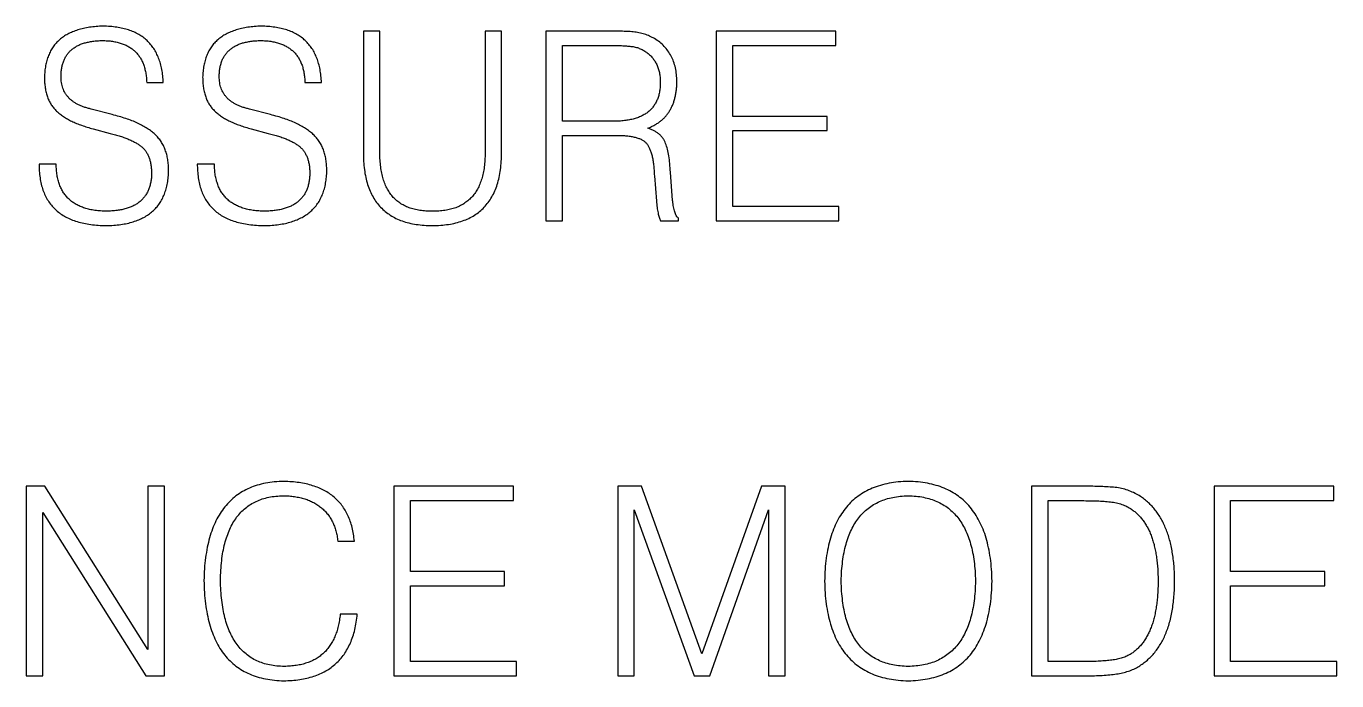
# Model space of a CAD drawing. Header units: millimetres. Extents: x 166 to 666, y 174 to 359.
# Drawn here: x 511.11 to 528.37, y 230.12 to 238.75 of the extents above; entities that cross this region are included whole.
import ezdxf

# ---------------------------------------------------------------- set-up
doc = ezdxf.new("R2010")
doc.units = ezdxf.units.MM

msp = doc.modelspace()

# ---------------------------------------------------------------- linework, layer by layer
at = {"color": 7, "linetype": 'Continuous', "lineweight": 25}
for p, q in [((515.772, 238.684), (515.554, 238.684)), ((515.554, 238.684), (515.554, 237.081)), ((515.772, 237.102), (515.772, 238.684)), ((517.375, 238.684), (517.156, 238.684)), ((517.156, 238.684), (517.156, 237.102)), ((517.375, 237.081), (517.375, 238.684)), ((518.762, 238.684), (517.958, 238.684)), ((517.958, 238.684), (517.958, 236.184)), ((521.777, 238.684), (520.201, 238.684)), ((520.201, 238.684), (520.201, 236.184)), ((521.777, 238.494), (521.777, 238.684)), ((518.176, 238.494), (518.81, 238.494)), ((518.176, 237.495), (518.176, 238.494)), ((520.42, 237.559), (520.42, 238.494)), ((520.42, 238.494), (521.777, 238.494)), ((512.701, 238.006), (512.92, 238.006)), ((514.785, 238.006), (515.003, 238.006)), ((512.247, 237.582), (511.971, 237.655)), ((514.33, 237.582), (514.054, 237.655)), ((518.824, 237.495), (518.176, 237.495)), ((521.66, 237.559), (520.42, 237.559)), ((521.66, 237.373), (521.66, 237.559)), ((511.996, 237.395), (512.219, 237.335)), ((514.079, 237.395), (514.302, 237.335)), ((518.176, 236.184), (518.176, 237.308)), ((518.176, 237.308), (518.888, 237.308)), ((520.42, 236.373), (520.42, 237.373)), ((520.42, 237.373), (521.66, 237.373)), ((511.509, 236.927), (511.285, 236.927)), ((511.285, 236.927), (511.285, 236.911)), ((513.593, 236.927), (513.368, 236.927)), ((513.368, 236.927), (513.368, 236.911)), ((519.386, 236.774), (519.413, 236.443)), ((519.627, 236.449), (519.597, 236.824)), ((521.817, 236.373), (520.42, 236.373)), ((521.817, 236.184), (521.817, 236.373)), ((517.958, 236.184), (518.176, 236.184)), ((519.468, 236.184), (519.702, 236.184)), ((519.702, 236.184), (519.702, 236.218)), ((520.201, 236.184), (521.817, 236.184)), ((511.359, 232.684), (511.115, 232.684)), ((511.115, 232.684), (511.115, 230.184)), ((512.717, 230.532), (511.359, 232.684)), ((512.936, 232.684), (512.717, 232.684)), ((512.717, 232.684), (512.717, 230.532)), ((512.936, 230.184), (512.936, 232.684)), ((517.53, 232.684), (515.955, 232.684)), ((515.955, 232.684), (515.955, 230.184)), ((517.53, 232.494), (517.53, 232.684)), ((519.215, 232.684), (518.903, 232.684)), ((518.903, 232.684), (518.903, 230.184)), ((520.013, 230.476), (519.215, 232.684)), ((520.797, 232.684), (520.013, 230.476)), ((521.109, 232.684), (520.797, 232.684)), ((521.109, 230.184), (521.109, 232.684)), ((524.352, 232.684), (524.352, 230.184)), ((525.082, 232.684), (524.352, 232.684)), ((528.331, 232.684), (526.756, 232.684)), ((526.756, 232.684), (526.756, 230.184)), ((528.331, 232.494), (528.331, 232.684)), ((516.173, 231.559), (516.173, 232.494)), ((516.173, 232.494), (517.53, 232.494)), ((524.57, 232.494), (525.014, 232.494)), ((524.57, 230.373), (524.57, 232.494)), ((526.974, 231.559), (526.974, 232.494)), ((526.974, 232.494), (528.331, 232.494)), ((511.333, 230.184), (511.333, 232.337)), ((511.333, 232.337), (512.69, 230.184)), ((519.122, 230.184), (519.122, 232.371)), ((519.122, 232.371), (519.911, 230.184)), ((520.117, 230.184), (520.89, 232.371)), ((520.89, 232.371), (520.89, 230.184)), ((515.217, 231.961), (515.436, 231.961)), ((517.413, 231.559), (516.173, 231.559)), ((517.413, 231.373), (517.413, 231.559)), ((528.215, 231.559), (526.974, 231.559)), ((528.215, 231.373), (528.215, 231.559)), ((516.173, 230.373), (516.173, 231.373)), ((516.173, 231.373), (517.413, 231.373)), ((526.974, 230.373), (526.974, 231.373)), ((526.974, 231.373), (528.215, 231.373)), ((515.474, 230.997), (515.249, 230.997)), ((517.571, 230.373), (516.173, 230.373)), ((517.571, 230.184), (517.571, 230.373)), ((525.039, 230.373), (524.57, 230.373)), ((528.372, 230.373), (526.974, 230.373)), ((528.372, 230.184), (528.372, 230.373)), ((511.115, 230.184), (511.333, 230.184)), ((512.69, 230.184), (512.936, 230.184)), ((515.955, 230.184), (517.571, 230.184)), ((518.903, 230.184), (519.122, 230.184)), ((519.911, 230.184), (520.117, 230.184)), ((520.89, 230.184), (521.109, 230.184)), ((524.352, 230.184), (525.013, 230.184)), ((526.756, 230.184), (528.372, 230.184))]:
    msp.add_line(p, q, dxfattribs=at)
for points, knots in [([(512.127, 238.748), (512.096, 238.747), (512.037, 238.744), (511.95, 238.734), (511.87, 238.719), (511.795, 238.7), (511.726, 238.674), (511.663, 238.645), (511.605, 238.611), (511.554, 238.57), (511.508, 238.526), (511.469, 238.476), (511.435, 238.421), (511.407, 238.361), (511.385, 238.296), (511.369, 238.227), (511.358, 238.152), (511.356, 238.101), (511.355, 238.075)], [0, 0, 0, 0, 0.079499, 0.153776, 0.224431, 0.290461, 0.35338, 0.413404, 0.470893, 0.526819, 0.581124, 0.635767, 0.690965, 0.747316, 0.806118, 0.867234, 0.931724, 1, 1, 1, 1]), ([(512.92, 238.006), (512.918, 238.036), (512.915, 238.093), (512.902, 238.176), (512.884, 238.254), (512.86, 238.326), (512.83, 238.393), (512.795, 238.454), (512.754, 238.509), (512.707, 238.559), (512.654, 238.602), (512.596, 238.64), (512.532, 238.673), (512.461, 238.699), (512.386, 238.72), (512.305, 238.735), (512.218, 238.745), (512.158, 238.747), (512.127, 238.748)], [0, 0, 0, 0, 0.07224, 0.14057, 0.204944, 0.266342, 0.325194, 0.382093, 0.437939, 0.492932, 0.548435, 0.604661, 0.662732, 0.723284, 0.78708, 0.853741, 0.924628, 1, 1, 1, 1]), ([(514.21, 238.748), (514.179, 238.747), (514.12, 238.744), (514.034, 238.734), (513.953, 238.719), (513.878, 238.7), (513.81, 238.674), (513.746, 238.645), (513.689, 238.611), (513.638, 238.57), (513.592, 238.526), (513.552, 238.476), (513.518, 238.421), (513.49, 238.361), (513.468, 238.296), (513.452, 238.227), (513.441, 238.152), (513.44, 238.101), (513.438, 238.075)], [0, 0, 0, 0, 0.079499, 0.153776, 0.224431, 0.290461, 0.35338, 0.413404, 0.470893, 0.526819, 0.581124, 0.635767, 0.690965, 0.747316, 0.806118, 0.867234, 0.931724, 1, 1, 1, 1]), ([(515.003, 238.006), (515.001, 238.036), (514.998, 238.093), (514.985, 238.176), (514.967, 238.254), (514.943, 238.326), (514.914, 238.393), (514.879, 238.454), (514.837, 238.509), (514.79, 238.559), (514.738, 238.602), (514.679, 238.64), (514.615, 238.673), (514.545, 238.699), (514.469, 238.72), (514.388, 238.735), (514.301, 238.745), (514.241, 238.747), (514.21, 238.748)], [0, 0, 0, 0, 0.07224, 0.14057, 0.204944, 0.266342, 0.325194, 0.382093, 0.437939, 0.492932, 0.548435, 0.604661, 0.662732, 0.723284, 0.78708, 0.853741, 0.924628, 1, 1, 1, 1]), ([(519.109, 238.674), (519.082, 238.675), (519.027, 238.679), (518.943, 238.681), (518.854, 238.684), (518.794, 238.684), (518.762, 238.684)], [0, 0, 0, 0, 0.2303331, 0.47347, 0.7295341, 1, 1, 1, 1]), ([(519.387, 238.584), (519.366, 238.595), (519.324, 238.618), (519.255, 238.644), (519.183, 238.663), (519.134, 238.67), (519.109, 238.674)], [0, 0, 0, 0, 0.244304, 0.491302, 0.742305, 1, 1, 1, 1]), ([(511.573, 238.085), (511.574, 238.104), (511.575, 238.14), (511.581, 238.194), (511.593, 238.243), (511.607, 238.289), (511.627, 238.332), (511.651, 238.371), (511.678, 238.406), (511.711, 238.437), (511.747, 238.465), (511.788, 238.489), (511.832, 238.511), (511.881, 238.528), (511.935, 238.54), (511.992, 238.55), (512.053, 238.557), (512.095, 238.558), (512.117, 238.558)], [0, 0, 0, 0, 0.0688642, 0.1338828, 0.1950323, 0.2539466, 0.3103309, 0.3652532, 0.4194521, 0.4732665, 0.5292814, 0.5860816, 0.6459972, 0.7085757, 0.7750238, 0.8454895, 0.9201863, 1, 1, 1, 1]), ([(512.117, 238.558), (512.14, 238.558), (512.185, 238.556), (512.249, 238.55), (512.31, 238.538), (512.366, 238.522), (512.418, 238.503), (512.465, 238.479), (512.508, 238.45), (512.547, 238.418), (512.582, 238.381), (512.612, 238.34), (512.638, 238.294), (512.66, 238.245), (512.676, 238.191), (512.689, 238.133), (512.698, 238.071), (512.7, 238.028), (512.701, 238.006)], [0, 0, 0, 0, 0.075204, 0.146364, 0.21337, 0.276573, 0.336972, 0.394855, 0.451436, 0.506345, 0.561432, 0.617154, 0.673885, 0.732574, 0.794145, 0.858804, 0.927442, 1, 1, 1, 1]), ([(513.657, 238.085), (513.657, 238.104), (513.658, 238.14), (513.665, 238.194), (513.676, 238.243), (513.691, 238.289), (513.71, 238.332), (513.734, 238.371), (513.762, 238.406), (513.794, 238.437), (513.83, 238.465), (513.871, 238.489), (513.916, 238.511), (513.965, 238.528), (514.018, 238.54), (514.075, 238.55), (514.136, 238.557), (514.179, 238.558), (514.201, 238.558)], [0, 0, 0, 0, 0.0688642, 0.1338828, 0.1950323, 0.2539466, 0.3103309, 0.3652532, 0.4194521, 0.4732665, 0.5292814, 0.5860816, 0.6459972, 0.7085757, 0.7750238, 0.8454895, 0.9201863, 1, 1, 1, 1]), ([(514.201, 238.558), (514.224, 238.558), (514.268, 238.556), (514.333, 238.55), (514.393, 238.538), (514.449, 238.522), (514.501, 238.503), (514.548, 238.479), (514.591, 238.45), (514.631, 238.418), (514.665, 238.381), (514.696, 238.34), (514.721, 238.294), (514.743, 238.245), (514.76, 238.191), (514.773, 238.133), (514.781, 238.071), (514.783, 238.028), (514.785, 238.006)], [0, 0, 0, 0, 0.075204, 0.146364, 0.21337, 0.276573, 0.336972, 0.394855, 0.451436, 0.506345, 0.561432, 0.617154, 0.673885, 0.732574, 0.794145, 0.858804, 0.927442, 1, 1, 1, 1]), ([(518.81, 238.494), (518.835, 238.494), (518.882, 238.494), (518.952, 238.492), (519.017, 238.488), (519.058, 238.484), (519.078, 238.482)], [0, 0, 0, 0, 0.273905, 0.532987, 0.773793, 1, 1, 1, 1]), ([(519.682, 238.02), (519.681, 238.051), (519.679, 238.111), (519.665, 238.199), (519.642, 238.28), (519.609, 238.354), (519.567, 238.423), (519.516, 238.483), (519.457, 238.539), (519.411, 238.568), (519.387, 238.584)], [0, 0, 0, 0, 0.140589, 0.272118, 0.397995, 0.518626, 0.636531, 0.754823, 0.874877, 1, 1, 1, 1]), ([(519.078, 238.482), (519.097, 238.48), (519.135, 238.474), (519.188, 238.457), (519.237, 238.434), (519.267, 238.414), (519.282, 238.404)], [0, 0, 0, 0, 0.260721, 0.510781, 0.756741, 1, 1, 1, 1]), ([(519.282, 238.404), (519.296, 238.393), (519.324, 238.371), (519.361, 238.332), (519.393, 238.29), (519.418, 238.242), (519.439, 238.191), (519.453, 238.136), (519.462, 238.076), (519.463, 238.035), (519.464, 238.014)], [0, 0, 0, 0, 0.1208206, 0.2386296, 0.3562476, 0.4742898, 0.5971872, 0.7243626, 0.8578058, 1, 1, 1, 1]), ([(511.355, 238.075), (511.356, 238.051), (511.356, 238.004), (511.364, 237.937), (511.376, 237.874), (511.394, 237.815), (511.417, 237.761), (511.443, 237.712), (511.476, 237.667), (511.502, 237.641), (511.515, 237.628)], [0, 0, 0, 0, 0.1468179, 0.2861901, 0.4169891, 0.5413132, 0.6604171, 0.7752272, 0.8874824, 1, 1, 1, 1]), ([(511.971, 237.655), (511.955, 237.659), (511.923, 237.667), (511.878, 237.681), (511.835, 237.697), (511.796, 237.715), (511.76, 237.735), (511.727, 237.757), (511.698, 237.781), (511.671, 237.807), (511.648, 237.836), (511.627, 237.865), (511.611, 237.897), (511.596, 237.931), (511.586, 237.967), (511.578, 238.004), (511.574, 238.044), (511.574, 238.071), (511.573, 238.085)], [0, 0, 0, 0, 0.078052, 0.15224, 0.222281, 0.28922, 0.353781, 0.414508, 0.473774, 0.531629, 0.588098, 0.644081, 0.699498, 0.756079, 0.814519, 0.873353, 0.935308, 1, 1, 1, 1]), ([(513.438, 238.075), (513.439, 238.051), (513.44, 238.004), (513.447, 237.937), (513.46, 237.874), (513.477, 237.815), (513.5, 237.761), (513.527, 237.712), (513.56, 237.667), (513.585, 237.641), (513.598, 237.628)], [0, 0, 0, 0, 0.1468179, 0.2861901, 0.4169891, 0.5413132, 0.6604171, 0.7752272, 0.8874824, 1, 1, 1, 1]), ([(514.054, 237.655), (514.038, 237.659), (514.007, 237.667), (513.961, 237.681), (513.919, 237.697), (513.879, 237.715), (513.844, 237.735), (513.81, 237.757), (513.781, 237.781), (513.754, 237.807), (513.731, 237.836), (513.71, 237.865), (513.694, 237.897), (513.679, 237.931), (513.669, 237.967), (513.662, 238.004), (513.657, 238.044), (513.657, 238.071), (513.657, 238.085)], [0, 0, 0, 0, 0.078052, 0.15224, 0.222281, 0.28922, 0.353781, 0.414508, 0.473774, 0.531629, 0.588098, 0.644081, 0.699498, 0.756079, 0.814519, 0.873353, 0.935308, 1, 1, 1, 1]), ([(519.464, 238.014), (519.464, 237.992), (519.463, 237.951), (519.456, 237.891), (519.444, 237.835), (519.427, 237.783), (519.404, 237.735), (519.376, 237.692), (519.344, 237.653), (519.306, 237.618), (519.263, 237.588), (519.215, 237.562), (519.162, 237.54), (519.104, 237.522), (519.041, 237.509), (518.973, 237.5), (518.9, 237.495), (518.85, 237.495), (518.824, 237.495)], [0, 0, 0, 0, 0.067651, 0.130948, 0.191055, 0.248354, 0.303408, 0.357335, 0.410635, 0.464471, 0.519434, 0.576646, 0.637274, 0.700776, 0.768332, 0.840803, 0.917584, 1, 1, 1, 1]), ([(519.302, 237.405), (519.317, 237.411), (519.347, 237.423), (519.39, 237.445), (519.43, 237.469), (519.467, 237.496), (519.502, 237.525), (519.533, 237.558), (519.561, 237.592), (519.586, 237.63), (519.609, 237.669), (519.628, 237.712), (519.645, 237.757), (519.658, 237.805), (519.668, 237.855), (519.677, 237.908), (519.681, 237.963), (519.682, 238), (519.682, 238.02)], [0, 0, 0, 0, 0.063664, 0.126029, 0.185706, 0.244847, 0.302546, 0.360072, 0.41785, 0.475506, 0.534763, 0.594283, 0.656168, 0.719927, 0.785893, 0.854462, 0.925713, 1, 1, 1, 1]), ([(511.515, 237.628), (511.529, 237.616), (511.557, 237.59), (511.605, 237.556), (511.657, 237.524), (511.715, 237.494), (511.778, 237.466), (511.846, 237.44), (511.919, 237.416), (511.97, 237.402), (511.996, 237.395)], [0, 0, 0, 0, 0.103243, 0.210874, 0.325438, 0.445772, 0.572842, 0.707052, 0.849631, 1, 1, 1, 1]), ([(512.811, 237.321), (512.796, 237.335), (512.763, 237.363), (512.708, 237.401), (512.647, 237.438), (512.579, 237.471), (512.506, 237.503), (512.425, 237.531), (512.339, 237.559), (512.278, 237.574), (512.247, 237.582)], [0, 0, 0, 0, 0.100143, 0.206543, 0.3188, 0.438959, 0.566468, 0.702155, 0.846647, 1, 1, 1, 1]), ([(513.598, 237.628), (513.612, 237.616), (513.64, 237.59), (513.688, 237.556), (513.74, 237.524), (513.798, 237.494), (513.861, 237.466), (513.929, 237.44), (514.002, 237.416), (514.053, 237.402), (514.079, 237.395)], [0, 0, 0, 0, 0.103243, 0.210874, 0.325438, 0.445772, 0.572842, 0.707052, 0.849631, 1, 1, 1, 1]), ([(514.895, 237.321), (514.879, 237.335), (514.846, 237.363), (514.792, 237.401), (514.731, 237.438), (514.663, 237.471), (514.589, 237.503), (514.509, 237.531), (514.422, 237.559), (514.362, 237.574), (514.33, 237.582)], [0, 0, 0, 0, 0.100143, 0.206543, 0.3188, 0.438959, 0.566468, 0.702155, 0.846647, 1, 1, 1, 1]), ([(512.219, 237.335), (512.242, 237.329), (512.287, 237.318), (512.352, 237.298), (512.412, 237.278), (512.466, 237.256), (512.517, 237.234), (512.561, 237.209), (512.602, 237.184), (512.626, 237.165), (512.638, 237.156)], [0, 0, 0, 0, 0.156663, 0.30266, 0.44102, 0.569271, 0.688917, 0.799767, 0.904203, 1, 1, 1, 1]), ([(512.99, 236.846), (512.989, 236.871), (512.988, 236.919), (512.98, 236.99), (512.966, 237.056), (512.946, 237.117), (512.922, 237.175), (512.891, 237.228), (512.854, 237.277), (512.826, 237.306), (512.811, 237.321)], [0, 0, 0, 0, 0.142979, 0.278087, 0.406529, 0.530249, 0.650484, 0.766916, 0.883316, 1, 1, 1, 1]), ([(514.302, 237.335), (514.326, 237.329), (514.371, 237.318), (514.435, 237.298), (514.495, 237.278), (514.55, 237.256), (514.6, 237.234), (514.645, 237.209), (514.685, 237.184), (514.71, 237.165), (514.721, 237.156)], [0, 0, 0, 0, 0.156663, 0.30266, 0.44102, 0.569271, 0.688917, 0.799767, 0.904203, 1, 1, 1, 1]), ([(515.073, 236.846), (515.072, 236.871), (515.071, 236.919), (515.063, 236.99), (515.049, 237.056), (515.03, 237.117), (515.005, 237.175), (514.974, 237.228), (514.937, 237.277), (514.909, 237.306), (514.895, 237.321)], [0, 0, 0, 0, 0.142979, 0.278087, 0.406529, 0.530249, 0.650484, 0.766916, 0.883316, 1, 1, 1, 1]), ([(518.888, 237.308), (518.912, 237.308), (518.957, 237.308), (519.021, 237.304), (519.08, 237.296), (519.132, 237.285), (519.179, 237.271), (519.22, 237.253), (519.254, 237.231), (519.273, 237.213), (519.282, 237.204)], [0, 0, 0, 0, 0.168858, 0.323626, 0.463846, 0.592559, 0.708068, 0.813117, 0.910103, 1, 1, 1, 1]), ([(519.534, 237.203), (519.529, 237.214), (519.52, 237.237), (519.501, 237.268), (519.478, 237.297), (519.451, 237.324), (519.419, 237.348), (519.384, 237.37), (519.344, 237.388), (519.316, 237.399), (519.302, 237.405)], [0, 0, 0, 0, 0.115423, 0.228946, 0.34534, 0.464308, 0.587592, 0.716761, 0.854597, 1, 1, 1, 1]), ([(512.638, 237.156), (512.648, 237.146), (512.669, 237.127), (512.695, 237.092), (512.716, 237.054), (512.734, 237.012), (512.748, 236.966), (512.758, 236.916), (512.764, 236.862), (512.765, 236.824), (512.765, 236.805)], [0, 0, 0, 0, 0.109352, 0.220596, 0.332942, 0.451703, 0.575431, 0.707956, 0.849167, 1, 1, 1, 1]), ([(514.721, 237.156), (514.731, 237.146), (514.752, 237.127), (514.778, 237.092), (514.8, 237.054), (514.818, 237.012), (514.832, 236.966), (514.842, 236.916), (514.848, 236.862), (514.848, 236.824), (514.849, 236.805)], [0, 0, 0, 0, 0.109352, 0.220596, 0.332942, 0.451703, 0.575431, 0.707956, 0.849167, 1, 1, 1, 1]), ([(519.282, 237.204), (519.29, 237.194), (519.306, 237.172), (519.325, 237.134), (519.342, 237.09), (519.357, 237.039), (519.368, 236.982), (519.377, 236.918), (519.383, 236.848), (519.385, 236.8), (519.386, 236.774)], [0, 0, 0, 0, 0.0856504, 0.1798721, 0.2850234, 0.4021467, 0.5317715, 0.6747405, 0.8303461, 1, 1, 1, 1]), ([(519.597, 236.824), (519.595, 236.862), (519.591, 236.934), (519.578, 237.035), (519.561, 237.124), (519.543, 237.178), (519.534, 237.203)], [0, 0, 0, 0, 0.294456, 0.55923, 0.792775, 1, 1, 1, 1]), ([(515.554, 237.081), (515.555, 237.042), (515.556, 236.967), (515.566, 236.858), (515.584, 236.757), (515.608, 236.663), (515.641, 236.576), (515.68, 236.497), (515.726, 236.425), (515.78, 236.361), (515.841, 236.304), (515.909, 236.255), (515.984, 236.213), (516.066, 236.179), (516.155, 236.153), (516.252, 236.134), (516.355, 236.122), (516.426, 236.12), (516.463, 236.12)], [0, 0, 0, 0, 0.076672, 0.148359, 0.216137, 0.279995, 0.340617, 0.398527, 0.454418, 0.509528, 0.563751, 0.618856, 0.675197, 0.733412, 0.794445, 0.859099, 0.927279, 1, 1, 1, 1]), ([(516.463, 236.309), (516.434, 236.309), (516.379, 236.31), (516.299, 236.318), (516.225, 236.333), (516.156, 236.354), (516.093, 236.382), (516.035, 236.416), (515.983, 236.457), (515.936, 236.503), (515.897, 236.557), (515.861, 236.616), (515.832, 236.682), (515.809, 236.754), (515.791, 236.832), (515.779, 236.917), (515.772, 237.007), (515.772, 237.07), (515.772, 237.102)], [0, 0, 0, 0, 0.0702403, 0.1362815, 0.1986485, 0.2574339, 0.3142135, 0.3690352, 0.422898, 0.4766324, 0.531479, 0.5881428, 0.646934, 0.709101, 0.7752222, 0.8453106, 0.9202868, 1, 1, 1, 1]), ([(517.156, 237.102), (517.157, 237.07), (517.157, 237.007), (517.149, 236.917), (517.138, 236.832), (517.12, 236.754), (517.096, 236.682), (517.067, 236.616), (517.032, 236.557), (516.991, 236.503), (516.944, 236.457), (516.892, 236.416), (516.834, 236.382), (516.771, 236.354), (516.702, 236.333), (516.627, 236.318), (516.547, 236.31), (516.491, 236.309), (516.463, 236.309)], [0, 0, 0, 0, 0.079558, 0.154388, 0.22434, 0.290332, 0.352508, 0.411184, 0.467738, 0.522727, 0.576356, 0.630114, 0.685183, 0.741852, 0.800917, 0.863162, 0.929485, 1, 1, 1, 1]), ([(516.463, 236.12), (516.5, 236.12), (516.571, 236.122), (516.674, 236.134), (516.77, 236.153), (516.86, 236.18), (516.942, 236.213), (517.018, 236.255), (517.086, 236.304), (517.147, 236.36), (517.2, 236.425), (517.247, 236.497), (517.287, 236.576), (517.319, 236.663), (517.344, 236.757), (517.361, 236.858), (517.372, 236.967), (517.374, 237.042), (517.375, 237.081)], [0, 0, 0, 0, 0.072663, 0.140789, 0.205392, 0.266377, 0.324851, 0.381147, 0.436209, 0.490631, 0.545486, 0.601513, 0.659524, 0.720099, 0.78399, 0.851715, 0.923378, 1, 1, 1, 1]), ([(511.285, 236.911), (511.286, 236.879), (511.287, 236.818), (511.299, 236.729), (511.316, 236.646), (511.341, 236.569), (511.372, 236.498), (511.411, 236.433), (511.457, 236.374), (511.509, 236.321), (511.568, 236.274), (511.634, 236.234), (511.707, 236.199), (511.786, 236.171), (511.873, 236.149), (511.966, 236.133), (512.066, 236.123), (512.135, 236.121), (512.17, 236.12)], [0, 0, 0, 0, 0.069917, 0.13584, 0.19826, 0.257638, 0.314717, 0.369927, 0.424484, 0.478847, 0.534378, 0.59111, 0.650127, 0.712208, 0.777827, 0.847283, 0.921204, 1, 1, 1, 1]), ([(512.173, 236.309), (512.147, 236.309), (512.095, 236.311), (512.021, 236.319), (511.951, 236.331), (511.887, 236.349), (511.827, 236.371), (511.772, 236.398), (511.723, 236.429), (511.678, 236.466), (511.64, 236.507), (511.606, 236.553), (511.576, 236.604), (511.553, 236.66), (511.533, 236.72), (511.52, 236.785), (511.512, 236.855), (511.51, 236.903), (511.509, 236.927)], [0, 0, 0, 0, 0.076954, 0.14895, 0.217256, 0.281435, 0.342343, 0.401175, 0.457521, 0.512512, 0.566915, 0.622245, 0.678156, 0.736454, 0.796871, 0.860613, 0.928341, 1, 1, 1, 1]), ([(512.17, 236.12), (512.203, 236.121), (512.266, 236.123), (512.358, 236.133), (512.444, 236.147), (512.523, 236.169), (512.597, 236.194), (512.663, 236.227), (512.725, 236.264), (512.779, 236.307), (512.828, 236.355), (512.87, 236.409), (512.906, 236.469), (512.935, 236.534), (512.959, 236.604), (512.975, 236.68), (512.987, 236.761), (512.989, 236.817), (512.99, 236.846)], [0, 0, 0, 0, 0.078527, 0.152582, 0.222025, 0.287792, 0.350138, 0.409513, 0.466569, 0.521857, 0.576472, 0.631194, 0.686593, 0.743657, 0.802683, 0.864947, 0.930714, 1, 1, 1, 1]), ([(512.765, 236.805), (512.765, 236.785), (512.764, 236.747), (512.755, 236.691), (512.744, 236.64), (512.726, 236.592), (512.705, 236.547), (512.679, 236.507), (512.649, 236.47), (512.614, 236.437), (512.574, 236.407), (512.53, 236.382), (512.482, 236.36), (512.429, 236.342), (512.371, 236.328), (512.309, 236.318), (512.243, 236.311), (512.197, 236.31), (512.173, 236.309)], [0, 0, 0, 0, 0.067454, 0.130915, 0.190738, 0.248881, 0.304036, 0.358988, 0.412936, 0.467862, 0.523355, 0.580642, 0.641451, 0.704822, 0.77184, 0.843078, 0.919429, 1, 1, 1, 1]), ([(513.368, 236.911), (513.369, 236.879), (513.371, 236.818), (513.382, 236.729), (513.4, 236.646), (513.424, 236.569), (513.456, 236.498), (513.495, 236.433), (513.54, 236.374), (513.592, 236.321), (513.651, 236.274), (513.718, 236.234), (513.79, 236.199), (513.87, 236.171), (513.956, 236.149), (514.049, 236.133), (514.149, 236.123), (514.218, 236.121), (514.254, 236.12)], [0, 0, 0, 0, 0.069917, 0.13584, 0.19826, 0.257638, 0.314717, 0.369927, 0.424484, 0.478847, 0.534378, 0.59111, 0.650127, 0.712208, 0.777827, 0.847283, 0.921204, 1, 1, 1, 1]), ([(514.257, 236.309), (514.23, 236.309), (514.179, 236.311), (514.104, 236.319), (514.035, 236.331), (513.97, 236.349), (513.91, 236.371), (513.856, 236.398), (513.806, 236.429), (513.762, 236.466), (513.723, 236.507), (513.689, 236.553), (513.659, 236.604), (513.636, 236.66), (513.617, 236.72), (513.604, 236.785), (513.595, 236.855), (513.594, 236.903), (513.593, 236.927)], [0, 0, 0, 0, 0.076954, 0.14895, 0.217256, 0.281435, 0.342343, 0.401175, 0.457521, 0.512512, 0.566915, 0.622245, 0.678156, 0.736454, 0.796871, 0.860613, 0.928341, 1, 1, 1, 1]), ([(514.254, 236.12), (514.286, 236.121), (514.35, 236.123), (514.441, 236.133), (514.527, 236.147), (514.606, 236.169), (514.68, 236.194), (514.747, 236.227), (514.808, 236.264), (514.862, 236.307), (514.911, 236.355), (514.953, 236.409), (514.989, 236.469), (515.018, 236.534), (515.042, 236.604), (515.059, 236.68), (515.07, 236.761), (515.072, 236.817), (515.073, 236.846)], [0, 0, 0, 0, 0.0785272, 0.1525818, 0.2220253, 0.287792, 0.3501382, 0.409513, 0.4665694, 0.521857, 0.5764717, 0.6311944, 0.6865931, 0.7436567, 0.8026829, 0.8649473, 0.930714, 1, 1, 1, 1]), ([(514.849, 236.805), (514.848, 236.785), (514.847, 236.747), (514.839, 236.691), (514.827, 236.64), (514.81, 236.592), (514.789, 236.547), (514.762, 236.507), (514.732, 236.47), (514.697, 236.437), (514.658, 236.407), (514.613, 236.382), (514.565, 236.36), (514.512, 236.342), (514.455, 236.328), (514.393, 236.318), (514.326, 236.311), (514.28, 236.31), (514.257, 236.309)], [0, 0, 0, 0, 0.067454, 0.130915, 0.190738, 0.248881, 0.304036, 0.358988, 0.412936, 0.467862, 0.523355, 0.580642, 0.641451, 0.704822, 0.77184, 0.843078, 0.919429, 1, 1, 1, 1]), ([(519.413, 236.443), (519.416, 236.415), (519.421, 236.362), (519.432, 236.291), (519.447, 236.232), (519.461, 236.199), (519.468, 236.184)], [0, 0, 0, 0, 0.31949, 0.592067, 0.817781, 1, 1, 1, 1]), ([(519.702, 236.218), (519.698, 236.222), (519.687, 236.232), (519.674, 236.251), (519.664, 236.274), (519.653, 236.301), (519.645, 236.332), (519.637, 236.367), (519.631, 236.406), (519.629, 236.434), (519.627, 236.449)], [0, 0, 0, 0, 0.081455, 0.172832, 0.274046, 0.38924, 0.519145, 0.663801, 0.823266, 1, 1, 1, 1]), ([(514.506, 232.748), (514.465, 232.746), (514.384, 232.743), (514.267, 232.726), (514.157, 232.699), (514.056, 232.662), (513.962, 232.615), (513.876, 232.558), (513.798, 232.49), (513.727, 232.413), (513.666, 232.325), (513.611, 232.229), (513.565, 232.121), (513.527, 232.004), (513.497, 231.877), (513.475, 231.741), (513.459, 231.594), (513.456, 231.493), (513.455, 231.441)], [0, 0, 0, 0, 0.065644, 0.127361, 0.186476, 0.242854, 0.29759, 0.351685, 0.405244, 0.460025, 0.515897, 0.57388, 0.634951, 0.69946, 0.767705, 0.840532, 0.917795, 1, 1, 1, 1]), ([(515.436, 231.961), (515.432, 231.992), (515.425, 232.053), (515.407, 232.14), (515.384, 232.222), (515.352, 232.297), (515.317, 232.368), (515.273, 232.432), (515.224, 232.49), (515.169, 232.542), (515.108, 232.589), (515.039, 232.629), (514.966, 232.664), (514.886, 232.693), (514.799, 232.716), (514.707, 232.733), (514.609, 232.744), (514.541, 232.746), (514.506, 232.748)], [0, 0, 0, 0, 0.068939, 0.133896, 0.196357, 0.255882, 0.313425, 0.370111, 0.425414, 0.481061, 0.537452, 0.595136, 0.654496, 0.717057, 0.78215, 0.850932, 0.923433, 1, 1, 1, 1]), ([(522.729, 232.748), (522.685, 232.746), (522.6, 232.743), (522.478, 232.725), (522.363, 232.697), (522.256, 232.661), (522.158, 232.613), (522.068, 232.555), (521.986, 232.488), (521.913, 232.41), (521.848, 232.322), (521.791, 232.225), (521.743, 232.117), (521.703, 231.999), (521.671, 231.872), (521.648, 231.735), (521.632, 231.588), (521.629, 231.486), (521.628, 231.434)], [0, 0, 0, 0, 0.067297, 0.130749, 0.190873, 0.248675, 0.304511, 0.358923, 0.413042, 0.467668, 0.523425, 0.581218, 0.641359, 0.705017, 0.772195, 0.843504, 0.919348, 1, 1, 1, 1]), ([(523.833, 231.434), (523.831, 231.486), (523.828, 231.587), (523.812, 231.735), (523.788, 231.872), (523.757, 231.999), (523.716, 232.117), (523.667, 232.224), (523.611, 232.322), (523.545, 232.409), (523.472, 232.488), (523.39, 232.555), (523.3, 232.613), (523.201, 232.661), (523.095, 232.698), (522.98, 232.725), (522.857, 232.743), (522.772, 232.746), (522.729, 232.748)], [0, 0, 0, 0, 0.080596, 0.156376, 0.227668, 0.295039, 0.358484, 0.418915, 0.476659, 0.532317, 0.587083, 0.641156, 0.695739, 0.751528, 0.809038, 0.869361, 0.93276, 1, 1, 1, 1]), ([(525.476, 232.667), (525.446, 232.669), (525.384, 232.675), (525.288, 232.679), (525.186, 232.683), (525.117, 232.684), (525.082, 232.684)], [0, 0, 0, 0, 0.230187, 0.47386, 0.73003, 1, 1, 1, 1]), ([(525.788, 232.549), (525.764, 232.564), (525.717, 232.592), (525.64, 232.625), (525.56, 232.651), (525.504, 232.661), (525.476, 232.667)], [0, 0, 0, 0, 0.248665, 0.496032, 0.745292, 1, 1, 1, 1]), ([(513.673, 231.444), (513.674, 231.489), (513.676, 231.575), (513.688, 231.701), (513.704, 231.818), (513.727, 231.926), (513.758, 232.026), (513.793, 232.117), (513.835, 232.2), (513.884, 232.275), (513.939, 232.341), (514.001, 232.398), (514.069, 232.447), (514.143, 232.487), (514.224, 232.518), (514.31, 232.541), (514.404, 232.555), (514.468, 232.557), (514.501, 232.558)], [0, 0, 0, 0, 0.0850314, 0.1649004, 0.2398372, 0.3101869, 0.3760293, 0.4383178, 0.4972416, 0.5532909, 0.6077296, 0.6606514, 0.7132969, 0.7666875, 0.8209995, 0.8776617, 0.9372078, 1, 1, 1, 1]), ([(514.501, 232.558), (514.526, 232.558), (514.576, 232.557), (514.649, 232.549), (514.717, 232.535), (514.782, 232.519), (514.843, 232.497), (514.9, 232.469), (514.954, 232.438), (514.986, 232.413), (515.002, 232.401)], [0, 0, 0, 0, 0.143007, 0.278326, 0.408563, 0.53316, 0.654288, 0.771258, 0.886424, 1, 1, 1, 1]), ([(521.846, 231.434), (521.847, 231.479), (521.85, 231.566), (521.864, 231.692), (521.882, 231.809), (521.908, 231.918), (521.94, 232.018), (521.978, 232.111), (522.024, 232.194), (522.076, 232.27), (522.135, 232.336), (522.2, 232.394), (522.272, 232.443), (522.351, 232.484), (522.436, 232.516), (522.527, 232.539), (522.625, 232.554), (522.693, 232.557), (522.728, 232.558)], [0, 0, 0, 0, 0.083062, 0.161193, 0.234594, 0.303311, 0.368424, 0.429897, 0.48851, 0.544594, 0.599208, 0.652511, 0.706186, 0.76061, 0.816563, 0.874386, 0.935473, 1, 1, 1, 1]), ([(522.728, 232.558), (522.763, 232.557), (522.831, 232.555), (522.929, 232.54), (523.021, 232.517), (523.106, 232.484), (523.186, 232.445), (523.258, 232.395), (523.324, 232.338), (523.383, 232.271), (523.435, 232.196), (523.481, 232.112), (523.52, 232.02), (523.552, 231.919), (523.578, 231.81), (523.597, 231.692), (523.61, 231.566), (523.613, 231.479), (523.615, 231.434)], [0, 0, 0, 0, 0.06462, 0.125475, 0.18372, 0.239502, 0.293894, 0.347406, 0.40101, 0.455458, 0.511547, 0.569982, 0.631387, 0.696595, 0.765475, 0.839007, 0.916868, 1, 1, 1, 1]), ([(525.014, 232.494), (525.048, 232.494), (525.115, 232.494), (525.213, 232.491), (525.305, 232.487), (525.364, 232.481), (525.392, 232.479)], [0, 0, 0, 0, 0.272537, 0.530632, 0.773021, 1, 1, 1, 1]), ([(525.392, 232.479), (525.418, 232.475), (525.469, 232.468), (525.541, 232.447), (525.609, 232.419), (525.649, 232.393), (525.669, 232.381)], [0, 0, 0, 0, 0.265288, 0.518274, 0.76122, 1, 1, 1, 1]), ([(526.237, 231.439), (526.236, 231.472), (526.235, 231.537), (526.229, 231.633), (526.22, 231.725), (526.207, 231.812), (526.191, 231.896), (526.172, 231.976), (526.149, 232.051), (526.122, 232.123), (526.093, 232.191), (526.06, 232.254), (526.023, 232.314), (525.983, 232.369), (525.94, 232.42), (525.893, 232.468), (525.842, 232.511), (525.806, 232.537), (525.788, 232.549)], [0, 0, 0, 0, 0.079914, 0.156743, 0.230563, 0.301589, 0.369851, 0.435574, 0.49856, 0.559784, 0.61893, 0.676032, 0.732077, 0.786681, 0.840241, 0.893894, 0.946843, 1, 1, 1, 1]), ([(515.002, 232.401), (515.017, 232.388), (515.047, 232.361), (515.085, 232.316), (515.12, 232.267), (515.149, 232.213), (515.174, 232.156), (515.193, 232.095), (515.209, 232.029), (515.214, 231.984), (515.217, 231.961)], [0, 0, 0, 0, 0.118619, 0.236813, 0.355024, 0.476082, 0.599905, 0.727717, 0.860852, 1, 1, 1, 1]), ([(525.669, 232.381), (525.683, 232.37), (525.712, 232.35), (525.751, 232.314), (525.789, 232.275), (525.823, 232.231), (525.854, 232.185), (525.883, 232.134), (525.909, 232.081), (525.932, 232.023), (525.952, 231.962), (525.97, 231.897), (525.985, 231.828), (525.997, 231.756), (526.007, 231.68), (526.014, 231.6), (526.018, 231.517), (526.018, 231.46), (526.019, 231.431)], [0, 0, 0, 0, 0.050351, 0.100899, 0.152067, 0.204242, 0.2577, 0.312478, 0.369094, 0.428038, 0.489289, 0.553484, 0.620227, 0.689702, 0.76213, 0.83809, 0.917181, 1, 1, 1, 1]), ([(513.455, 231.441), (513.456, 231.388), (513.459, 231.286), (513.474, 231.138), (513.496, 231), (513.526, 230.872), (513.564, 230.754), (513.61, 230.646), (513.664, 230.548), (513.726, 230.459), (513.797, 230.381), (513.875, 230.313), (513.961, 230.255), (514.055, 230.208), (514.157, 230.17), (514.267, 230.143), (514.385, 230.125), (514.466, 230.121), (514.508, 230.12)], [0, 0, 0, 0, 0.0824225, 0.1596578, 0.232509, 0.3010561, 0.3656266, 0.426525, 0.4848018, 0.5407235, 0.5953287, 0.6490664, 0.7027245, 0.7575601, 0.8138928, 0.8729253, 0.9345234, 1, 1, 1, 1]), ([(514.514, 230.309), (514.48, 230.31), (514.416, 230.312), (514.321, 230.327), (514.233, 230.35), (514.152, 230.382), (514.076, 230.422), (514.008, 230.472), (513.945, 230.53), (513.889, 230.598), (513.84, 230.674), (513.797, 230.758), (513.76, 230.851), (513.729, 230.953), (513.706, 231.064), (513.688, 231.183), (513.676, 231.311), (513.674, 231.399), (513.673, 231.444)], [0, 0, 0, 0, 0.062372, 0.121593, 0.17822, 0.23244, 0.285366, 0.338263, 0.391188, 0.445402, 0.501737, 0.560523, 0.623169, 0.689205, 0.759674, 0.834694, 0.91482, 1, 1, 1, 1]), ([(521.628, 231.434), (521.629, 231.382), (521.632, 231.281), (521.648, 231.134), (521.671, 230.997), (521.703, 230.87), (521.743, 230.752), (521.791, 230.645), (521.848, 230.547), (521.913, 230.459), (521.987, 230.382), (522.068, 230.313), (522.158, 230.256), (522.256, 230.208), (522.363, 230.171), (522.478, 230.143), (522.6, 230.125), (522.685, 230.122), (522.729, 230.12)], [0, 0, 0, 0, 0.080408, 0.156264, 0.227584, 0.294773, 0.358198, 0.418584, 0.476164, 0.53193, 0.586565, 0.640857, 0.695278, 0.751123, 0.809019, 0.869214, 0.932677, 1, 1, 1, 1]), ([(522.728, 230.309), (522.693, 230.31), (522.625, 230.313), (522.527, 230.328), (522.436, 230.35), (522.351, 230.383), (522.272, 230.423), (522.2, 230.472), (522.135, 230.53), (522.076, 230.596), (522.024, 230.672), (521.978, 230.755), (521.94, 230.848), (521.907, 230.949), (521.882, 231.058), (521.864, 231.176), (521.85, 231.302), (521.847, 231.389), (521.846, 231.434)], [0, 0, 0, 0, 0.064425, 0.125386, 0.183134, 0.239015, 0.293226, 0.346832, 0.400066, 0.454609, 0.51062, 0.569157, 0.630835, 0.695864, 0.765094, 0.838399, 0.916737, 1, 1, 1, 1]), ([(523.615, 231.434), (523.613, 231.389), (523.61, 231.302), (523.597, 231.175), (523.578, 231.057), (523.552, 230.948), (523.52, 230.847), (523.481, 230.755), (523.435, 230.672), (523.383, 230.596), (523.324, 230.53), (523.258, 230.472), (523.185, 230.423), (523.107, 230.382), (523.021, 230.35), (522.929, 230.328), (522.831, 230.313), (522.763, 230.31), (522.728, 230.309)], [0, 0, 0, 0, 0.083126, 0.161289, 0.234511, 0.303686, 0.368596, 0.429997, 0.488428, 0.544513, 0.598957, 0.65276, 0.706095, 0.760623, 0.816293, 0.874534, 0.935384, 1, 1, 1, 1]), ([(522.729, 230.12), (522.772, 230.122), (522.857, 230.125), (522.98, 230.143), (523.095, 230.171), (523.201, 230.208), (523.3, 230.255), (523.39, 230.313), (523.472, 230.381), (523.545, 230.459), (523.611, 230.547), (523.667, 230.644), (523.716, 230.752), (523.756, 230.869), (523.788, 230.997), (523.812, 231.134), (523.828, 231.28), (523.831, 231.382), (523.833, 231.434)], [0, 0, 0, 0, 0.067292, 0.130725, 0.191142, 0.248769, 0.304476, 0.359227, 0.41333, 0.467939, 0.523833, 0.581608, 0.641838, 0.705561, 0.772718, 0.843796, 0.919617, 1, 1, 1, 1]), ([(526.019, 231.431), (526.018, 231.401), (526.018, 231.343), (526.014, 231.257), (526.006, 231.175), (525.996, 231.097), (525.983, 231.023), (525.968, 230.952), (525.949, 230.886), (525.928, 230.824), (525.903, 230.766), (525.876, 230.711), (525.846, 230.66), (525.813, 230.614), (525.777, 230.571), (525.737, 230.532), (525.696, 230.497), (525.666, 230.478), (525.651, 230.468)], [0, 0, 0, 0, 0.083287, 0.163392, 0.239544, 0.312713, 0.382621, 0.44933, 0.513234, 0.574292, 0.632875, 0.689466, 0.74372, 0.796774, 0.848599, 0.899589, 0.949803, 1, 1, 1, 1]), ([(525.733, 230.291), (525.753, 230.303), (525.794, 230.327), (525.851, 230.369), (525.904, 230.415), (525.953, 230.467), (525.998, 230.522), (526.039, 230.583), (526.077, 230.648), (526.11, 230.717), (526.14, 230.792), (526.165, 230.871), (526.188, 230.954), (526.205, 231.042), (526.219, 231.135), (526.229, 231.232), (526.235, 231.334), (526.236, 231.403), (526.237, 231.439)], [0, 0, 0, 0, 0.053939, 0.10726, 0.160887, 0.21468, 0.269026, 0.324299, 0.381046, 0.439728, 0.500319, 0.563098, 0.628407, 0.69665, 0.767431, 0.841639, 0.919354, 1, 1, 1, 1]), ([(514.508, 230.12), (514.544, 230.121), (514.613, 230.123), (514.715, 230.135), (514.81, 230.153), (514.899, 230.178), (514.982, 230.21), (515.059, 230.247), (515.129, 230.293), (515.193, 230.345), (515.251, 230.403), (515.302, 230.468), (515.346, 230.54), (515.385, 230.619), (515.417, 230.704), (515.443, 230.796), (515.462, 230.894), (515.47, 230.963), (515.474, 230.997)], [0, 0, 0, 0, 0.073665, 0.143248, 0.209499, 0.27245, 0.33258, 0.390743, 0.447419, 0.503385, 0.55929, 0.615365, 0.673013, 0.732555, 0.794405, 0.859518, 0.927916, 1, 1, 1, 1]), ([(515.249, 230.997), (515.246, 230.97), (515.239, 230.917), (515.225, 230.839), (515.204, 230.768), (515.18, 230.7), (515.15, 230.639), (515.115, 230.583), (515.076, 230.531), (515.032, 230.485), (514.984, 230.445), (514.931, 230.409), (514.873, 230.379), (514.81, 230.355), (514.742, 230.335), (514.67, 230.321), (514.594, 230.312), (514.541, 230.31), (514.514, 230.309)], [0, 0, 0, 0, 0.073461, 0.1431155, 0.2091591, 0.2720851, 0.332249, 0.3906507, 0.4476572, 0.5035499, 0.5590284, 0.615669, 0.6732551, 0.7328611, 0.7948196, 0.8595977, 0.9279914, 1, 1, 1, 1]), ([(525.392, 230.39), (525.366, 230.387), (525.311, 230.382), (525.226, 230.376), (525.134, 230.374), (525.071, 230.373), (525.039, 230.373)], [0, 0, 0, 0, 0.22302, 0.465326, 0.722827, 1, 1, 1, 1]), ([(525.651, 230.468), (525.632, 230.458), (525.594, 230.437), (525.531, 230.415), (525.464, 230.398), (525.416, 230.393), (525.392, 230.39)], [0, 0, 0, 0, 0.23313, 0.474385, 0.730379, 1, 1, 1, 1]), ([(525.428, 230.204), (525.456, 230.208), (525.511, 230.215), (525.59, 230.234), (525.664, 230.258), (525.71, 230.28), (525.733, 230.291)], [0, 0, 0, 0, 0.26838, 0.521776, 0.765197, 1, 1, 1, 1]), ([(525.013, 230.184), (525.051, 230.184), (525.125, 230.185), (525.232, 230.188), (525.332, 230.194), (525.397, 230.201), (525.428, 230.204)], [0, 0, 0, 0, 0.274913, 0.531857, 0.7747, 1, 1, 1, 1])]:
    msp.add_open_spline(points, degree=3, knots=knots, dxfattribs=at)

doc.saveas('drawing.dxf')
